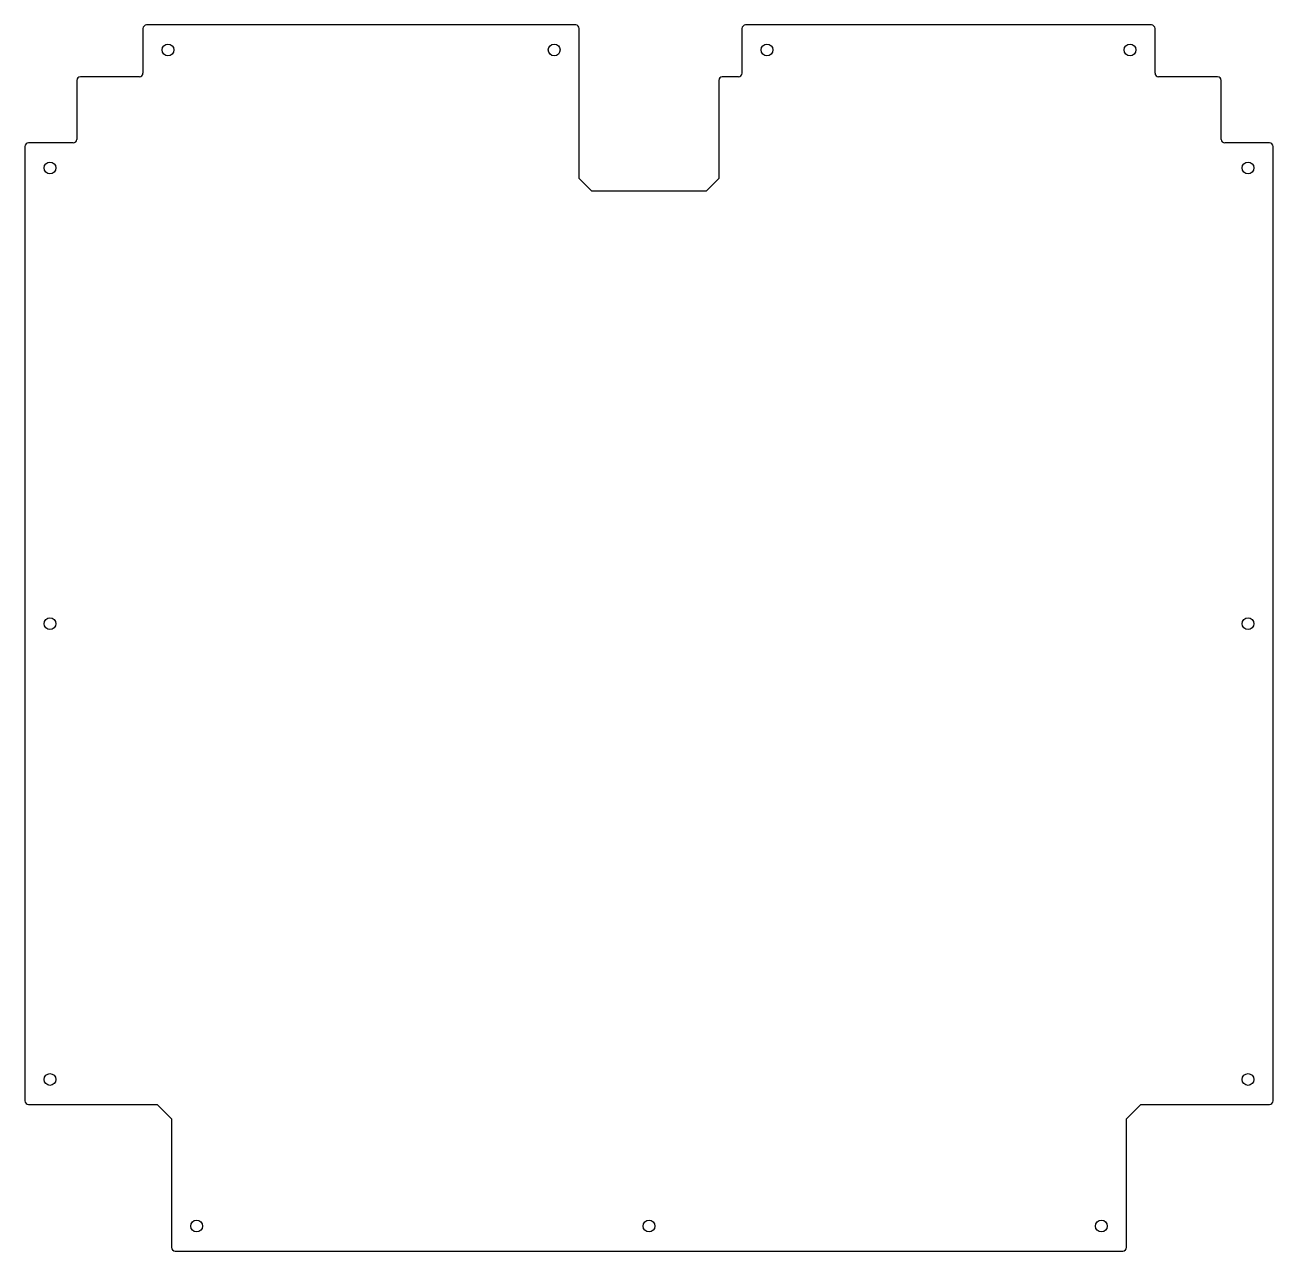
# Model space of a CAD drawing. Header units: inches. Extents: x -13.7 to 13.7, y -13.5 to 13.5.
import ezdxf

# ---------------------------------------------------------------- set-up
doc = ezdxf.new("R2010")
doc.units = ezdxf.units.IN
doc.layers.add('CUTOUTS', color=1, linetype='CONTINUOUS')
doc.layers.add('PERIMETER', color=5, linetype='CONTINUOUS')

msp = doc.modelspace()

# ---------------------------------------------------------------- linework, layer by layer
at = {"layer": 'CUTOUTS'}
for centre in [(-10.591, 12.953), (-2.087, 12.953), (2.598, 12.953), (10.591, 12.953), (-13.189, 10.354), (13.189, 10.354), (-13.189, 0.315), (13.189, 0.315), (-13.189, -9.724), (13.189, -9.724), (-9.961, -12.953), (0, -12.953), (9.961, -12.953)]:
    msp.add_circle(centre, 0.13, dxfattribs=at)
at = {"layer": 'PERIMETER'}
for p, q in [((-1.614, 13.504), (-11.063, 13.504)), ((11.063, 13.504), (2.126, 13.504)), ((-11.142, 13.425), (-11.142, 12.441)), ((-1.535, 10.118), (-1.535, 13.425)), ((2.047, 13.425), (2.047, 12.441)), ((11.142, 12.441), (11.142, 13.425)), ((-12.598, 12.283), (-12.598, 10.984)), ((-11.22, 12.362), (-12.52, 12.362)), ((1.535, 12.283), (1.535, 10.118)), ((1.969, 12.362), (1.614, 12.362)), ((12.52, 12.362), (11.22, 12.362)), ((12.598, 10.984), (12.598, 12.283)), ((-13.74, 10.827), (-13.74, -10.197)), ((-12.677, 10.906), (-13.661, 10.906)), ((13.661, 10.906), (12.677, 10.906)), ((13.74, -10.197), (13.74, 10.827)), ((-1.26, 9.843), (-1.535, 10.118)), ((1.535, 10.118), (1.26, 9.843)), ((1.26, 9.843), (-1.26, 9.843)), ((-13.661, -10.276), (-10.827, -10.276)), ((-10.827, -10.276), (-10.512, -10.591)), ((10.512, -10.591), (10.827, -10.276)), ((10.827, -10.276), (13.661, -10.276)), ((-10.512, -10.591), (-10.512, -13.425)), ((10.512, -13.425), (10.512, -10.591)), ((-10.433, -13.504), (10.433, -13.504))]:
    msp.add_line(p, q, dxfattribs=at)
for centre, start, end in [((-11.063, 13.425), 90, 180), ((-1.614, 13.425), 0, 90), ((2.126, 13.425), 90, 180), ((11.063, 13.425), 0, 90), ((-11.22, 12.441), -90, 0), ((1.969, 12.441), -90, 0), ((11.22, 12.441), 180, 270), ((-12.52, 12.283), 90, 180), ((1.614, 12.283), 90, 180), ((12.52, 12.283), 0, 90), ((-13.661, 10.827), 90, 180), ((-12.677, 10.984), -90, 0), ((12.677, 10.984), 180, 270), ((13.661, 10.827), 0, 90), ((-13.661, -10.197), 180, 270), ((13.661, -10.197), 270, 360), ((-10.433, -13.425), 180, 270), ((10.433, -13.425), -90, 0)]:
    msp.add_arc(centre, 0.0787, start, end, dxfattribs=at)

doc.saveas('drawing.dxf')
